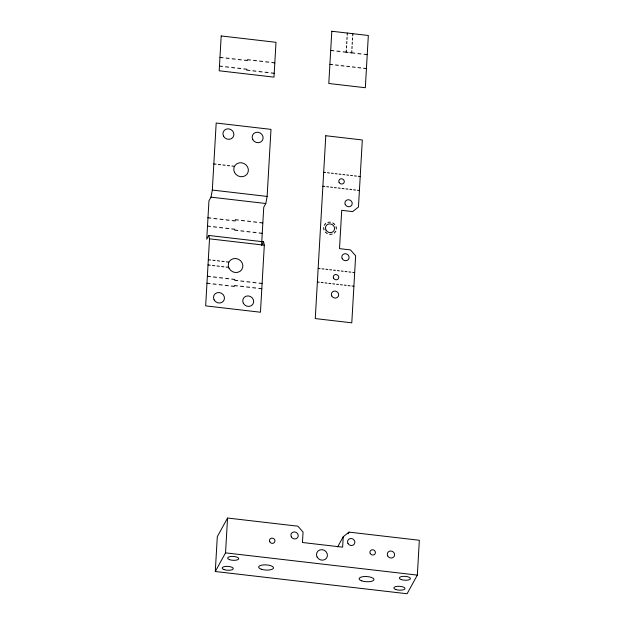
<?xml version="1.0" encoding="UTF-8"?>
<svg xmlns="http://www.w3.org/2000/svg" width="625" height="625" viewBox="0 0 625 625"><rect width="100%" height="100%" fill="white"/><g stroke="black" fill="none" stroke-linecap="round" stroke-linejoin="round"><path stroke-width="0.94" d="M208.789 235.469L209.516 238.828L205.656 305.867L260.453 312.227L264.312 245.18L263.594 241.82L208.789 235.469L206.742 239.195L208.945 200.883L211 197.156L212.32 190.062L216.188 123.023L270.984 129.375L267.125 196.422L265.797 203.508L263.75 207.242L261.539 245.547L263.594 241.82M215.289 571.508L217.297 536.68L227.547 518.031L297.875 526.188L303.055 532.047L302.453 542.5L342.633 547.156L343.242 536.711L349.016 532.117L419.344 540.281L417.344 575.109L407.094 593.75L215.289 571.508L225.539 552.859L227.547 518.031M346.227 52.203L346.352 50.078M346.477 47.953L346.594 45.82M346.719 43.695L346.844 41.562M346.961 39.438L347.086 37.305M347.211 35.18L347.328 33.055M351.711 52.844L351.828 50.711M351.953 48.586L352.078 46.453M352.195 44.328L352.32 42.203M352.445 40.07L352.57 37.945M352.688 35.812L352.812 33.688M337.648 546.883L343.242 536.711M348.086 533.812L349.016 532.117M324.25 225.242L325.75 223.422M335.789 231.273L334.289 233.094M327.898 222.344L330.367 222.164M332.141 234.172L329.672 234.352M330.703 50.406L333.805 50.766M336.914 51.125L340.016 51.484M343.125 51.844L348.055 52.422M349.883 52.633L354.812 53.203M357.922 53.562L361.023 53.922M364.133 54.281L367.234 54.641M329.898 64.336L332.711 64.664M335.523 64.992L338.328 65.312M341.141 65.641L343.953 65.969M346.758 66.289L349.57 66.617M352.383 66.945L355.195 67.273M358 67.594L360.812 67.922M363.625 68.25L366.43 68.57M250.461 60.031L247.414 59.68L247.367 60.547L244.32 60.195M253.508 60.383L256.547 60.734M259.594 61.094L262.641 61.445M265.688 61.797L268.727 62.148M271.773 62.5L274.82 62.859M219.969 57.375L223.008 57.727M226.055 58.078L229.102 58.43M232.148 58.781L235.188 59.141M238.234 59.492L241.281 59.844M219.469 66.078L222.508 66.43M225.555 66.781L228.602 67.141M231.641 67.492L234.687 67.844M237.734 68.195L240.773 68.547M243.82 68.906L246.867 69.258L246.812 70.125L249.859 70.477M252.906 70.836L255.945 71.188M258.992 71.539L262.039 71.891M265.086 72.242L268.125 72.602M271.172 72.953L274.219 73.305M323.68 172.305L325.602 172.523M327.523 172.75L329.445 172.969M331.375 173.195L333.297 173.422M335.219 173.641L337.141 173.867M339.062 174.086L340.984 174.312M342.906 174.531L344.828 174.758M346.758 174.977L348.68 175.203M350.602 175.422L352.523 175.648M354.445 175.875L356.367 176.094M358.289 176.32L360.211 176.539M213.828 163.945L216.086 164.211M218.352 164.469L220.609 164.734M222.867 164.992L225.133 165.258M227.391 165.516L229.648 165.781M231.914 166.039L234.172 166.305M322.875 186.234L324.797 186.461M326.727 186.68L328.648 186.906M330.57 187.125L332.492 187.352M334.414 187.57L336.336 187.797M338.258 188.016L340.18 188.242M342.109 188.469L344.031 188.688M345.953 188.914L347.875 189.133M349.797 189.359L351.719 189.578M353.641 189.805L355.562 190.023M357.492 190.25L359.414 190.469M212.32 190.062L267.125 196.422M211 197.156L265.797 203.508M207.812 217.766L210.852 218.117M213.898 218.469L216.945 218.82M219.984 219.18L223.031 219.531M226.078 219.883L229.125 220.234M232.164 220.586L235.211 220.945L235.359 219.703L238.398 220.062M207.406 226.086L210.445 226.437M213.492 226.789L216.539 227.141M219.578 227.492L222.625 227.852M225.672 228.203L228.719 228.555M231.758 228.906L234.805 229.258L234.758 230.148L237.797 230.5M240.844 230.852L243.891 231.211M246.93 231.562L249.977 231.914M253.023 232.266L256.062 232.617M259.109 232.977L262.156 233.328M209.516 238.828L264.312 245.18M318.148 268.352L320.07 268.578M321.992 268.797L323.914 269.023M325.836 269.242L327.766 269.469M329.688 269.688L331.609 269.914M333.531 270.133L335.453 270.359M337.375 270.586L339.297 270.805M341.219 271.031L343.148 271.25M345.07 271.477L346.992 271.695M348.914 271.922L350.836 272.141M352.758 272.367L354.68 272.586M208.312 259.719L210.57 259.984M212.828 260.25L215.094 260.508M217.352 260.773L219.609 261.031M221.875 261.297L224.133 261.555M226.391 261.82L228.656 262.078M208.008 264.945L210.273 265.211M212.531 265.469L214.789 265.734M217.055 265.992L219.313 266.258M221.57 266.516L223.836 266.781M226.094 267.047L228.352 267.305M317.359 282.016L319.281 282.234M321.203 282.461L323.133 282.68M325.055 282.906L326.977 283.125M328.898 283.352L330.82 283.57M332.742 283.797L334.664 284.016M336.586 284.242L338.516 284.469M340.438 284.688L342.359 284.914M344.281 285.133L346.203 285.359M348.125 285.578L350.047 285.805M351.969 286.023L353.898 286.25M207.359 276.266L210.406 276.617M213.445 276.969L216.492 277.328M219.539 277.68L222.578 278.031M225.625 278.383L228.672 278.734M231.711 279.094L234.758 279.445L234.711 280.312L237.75 280.664M240.797 281.023L243.844 281.375M246.883 281.727L249.93 282.078M252.977 282.43L256.023 282.789M259.062 283.141L262.109 283.492M237.453 285.891L234.406 285.539L234.359 286.406L231.312 286.055M240.5 286.242L243.539 286.602M246.586 286.953L249.633 287.305M252.672 287.656L255.719 288.008M258.766 288.367L261.805 288.719M206.953 283.234L210 283.586M213.047 283.938L216.094 284.289M219.133 284.641L222.18 285M225.227 285.352L228.266 285.703M225.539 552.859L417.344 575.109M241.445 220.422L244.492 220.781M247.539 221.141L250.578 221.5M253.625 221.859L256.672 222.227M259.719 222.586L262.758 222.945M332.789 222.914L334.789 224.477M327.25 233.609L325.25 232.047M336.062 226.609L336.414 229M323.977 229.906L323.625 227.516M221.203 35.953L219.195 70.781L273.992 77.133L276 42.305L221.203 35.953M325.789 135.734L315.258 318.578L351.789 322.82L355.648 255.773L350.469 249.914L339.508 248.641L341.719 210.336L352.68 211.602L358.461 207.016L362.32 139.969L325.789 135.734M331.805 31.25L328.797 83.492L365.328 87.727L368.336 35.484L331.805 31.25M252.75 139.531A5.586 5.164 28.8 0 0 262.242 140.633A5.586 5.164 28.8 0 0 257.945 132.25A5.586 5.164 28.8 0 0 252.75 139.531M243.32 303.227A5.586 5.164 28.8 0 0 252.813 304.328A5.586 5.164 28.8 0 0 248.516 295.938A5.586 5.164 28.8 0 0 243.32 303.227M229.031 268.258A7.445 6.883 28.8 0 0 241.688 269.727A7.445 6.883 28.8 0 0 235.961 258.547A7.445 6.883 28.8 0 0 229.031 268.258M234.547 172.484A7.445 6.883 28.8 0 0 247.203 173.953A7.445 6.883 28.8 0 0 241.477 162.773A7.445 6.883 28.8 0 0 234.547 172.484M223.523 136.148A5.586 5.164 28.8 0 0 233.016 137.242A5.586 5.164 28.8 0 0 228.719 128.859A5.586 5.164 28.8 0 0 223.523 136.148M214.094 299.836A5.586 5.164 28.8 0 0 223.586 300.938A5.586 5.164 28.8 0 0 219.289 292.547A5.586 5.164 28.8 0 0 214.094 299.836M342.188 258.594A3.719 3.438 28.8 0 0 348.516 259.328A3.719 3.438 28.8 0 0 345.656 253.742A3.719 3.438 28.8 0 0 342.188 258.594M331.766 295.953A3.719 3.438 28.8 0 0 338.086 296.688A3.719 3.438 28.8 0 0 335.227 291.094A3.719 3.438 28.8 0 0 331.766 295.953M345.297 204.609A3.719 3.438 28.8 0 0 351.625 205.344A3.719 3.438 28.8 0 0 348.766 199.758A3.719 3.438 28.8 0 0 345.297 204.609M333.578 278.195A2.789 2.578 28.8 0 0 338.328 278.75A2.789 2.578 28.8 0 0 336.18 274.555A2.789 2.578 28.8 0 0 333.578 278.195M339.102 182.422A2.789 2.578 28.8 0 0 343.844 182.969A2.789 2.578 28.8 0 0 341.695 178.773A2.789 2.578 28.8 0 0 339.102 182.422M325.938 229.977A4.656 4.305 28.8 0 0 333.852 230.898A4.656 4.305 28.8 0 0 330.273 223.906A4.656 4.305 28.8 0 0 325.938 229.977M401.273 579.586A5.586 1.945 3.3 0 0 410.383 578.93A5.586 1.945 3.3 0 0 403.047 576.359A5.586 1.945 3.3 0 0 401.273 579.586M395.805 589.531A5.586 1.945 3.3 0 0 404.914 588.867A5.586 1.945 3.3 0 0 397.586 586.305A5.586 1.945 3.3 0 0 395.805 589.531M229.562 559.672A5.586 1.945 3.3 0 0 238.672 559.008A5.586 1.945 3.3 0 0 231.344 556.445A5.586 1.945 3.3 0 0 229.562 559.672M224.102 569.617A5.586 1.945 3.3 0 0 233.203 568.953A5.586 1.945 3.3 0 0 225.875 566.391A5.586 1.945 3.3 0 0 224.102 569.617M361.711 580.859A7.445 2.594 3.3 0 0 373.859 579.977A7.445 2.594 3.3 0 0 364.078 576.555A7.445 2.594 3.3 0 0 361.711 580.859M261.242 569.211A7.445 2.594 3.3 0 0 273.391 568.328A7.445 2.594 3.3 0 0 263.609 564.898A7.445 2.594 3.3 0 0 261.242 569.211M370.227 553.43A2.789 2.578 28.8 0 0 374.977 553.977A2.789 2.578 28.8 0 0 372.828 549.781A2.789 2.578 28.8 0 0 370.227 553.43M347.945 543.391A3.719 3.438 28.8 0 0 354.273 544.125A3.719 3.438 28.8 0 0 351.406 538.531A3.719 3.438 28.8 0 0 347.945 543.391M291.312 536.82A3.719 3.438 28.8 0 0 297.641 537.555A3.719 3.438 28.8 0 0 294.781 531.969A3.719 3.438 28.8 0 0 291.312 536.82M269.758 541.773A2.789 2.578 28.8 0 0 274.508 542.32A2.789 2.578 28.8 0 0 272.359 538.133A2.789 2.578 28.8 0 0 269.758 541.773M317.062 556.992A5.586 5.164 28.8 0 0 326.555 558.094A5.586 5.164 28.8 0 0 322.266 549.703A5.586 5.164 28.8 0 0 317.062 556.992M387.68 555.891A3.719 3.438 28.8 0 0 394.008 556.625A3.719 3.438 28.8 0 0 391.141 551.031A3.719 3.438 28.8 0 0 387.68 555.891"/></g></svg>
